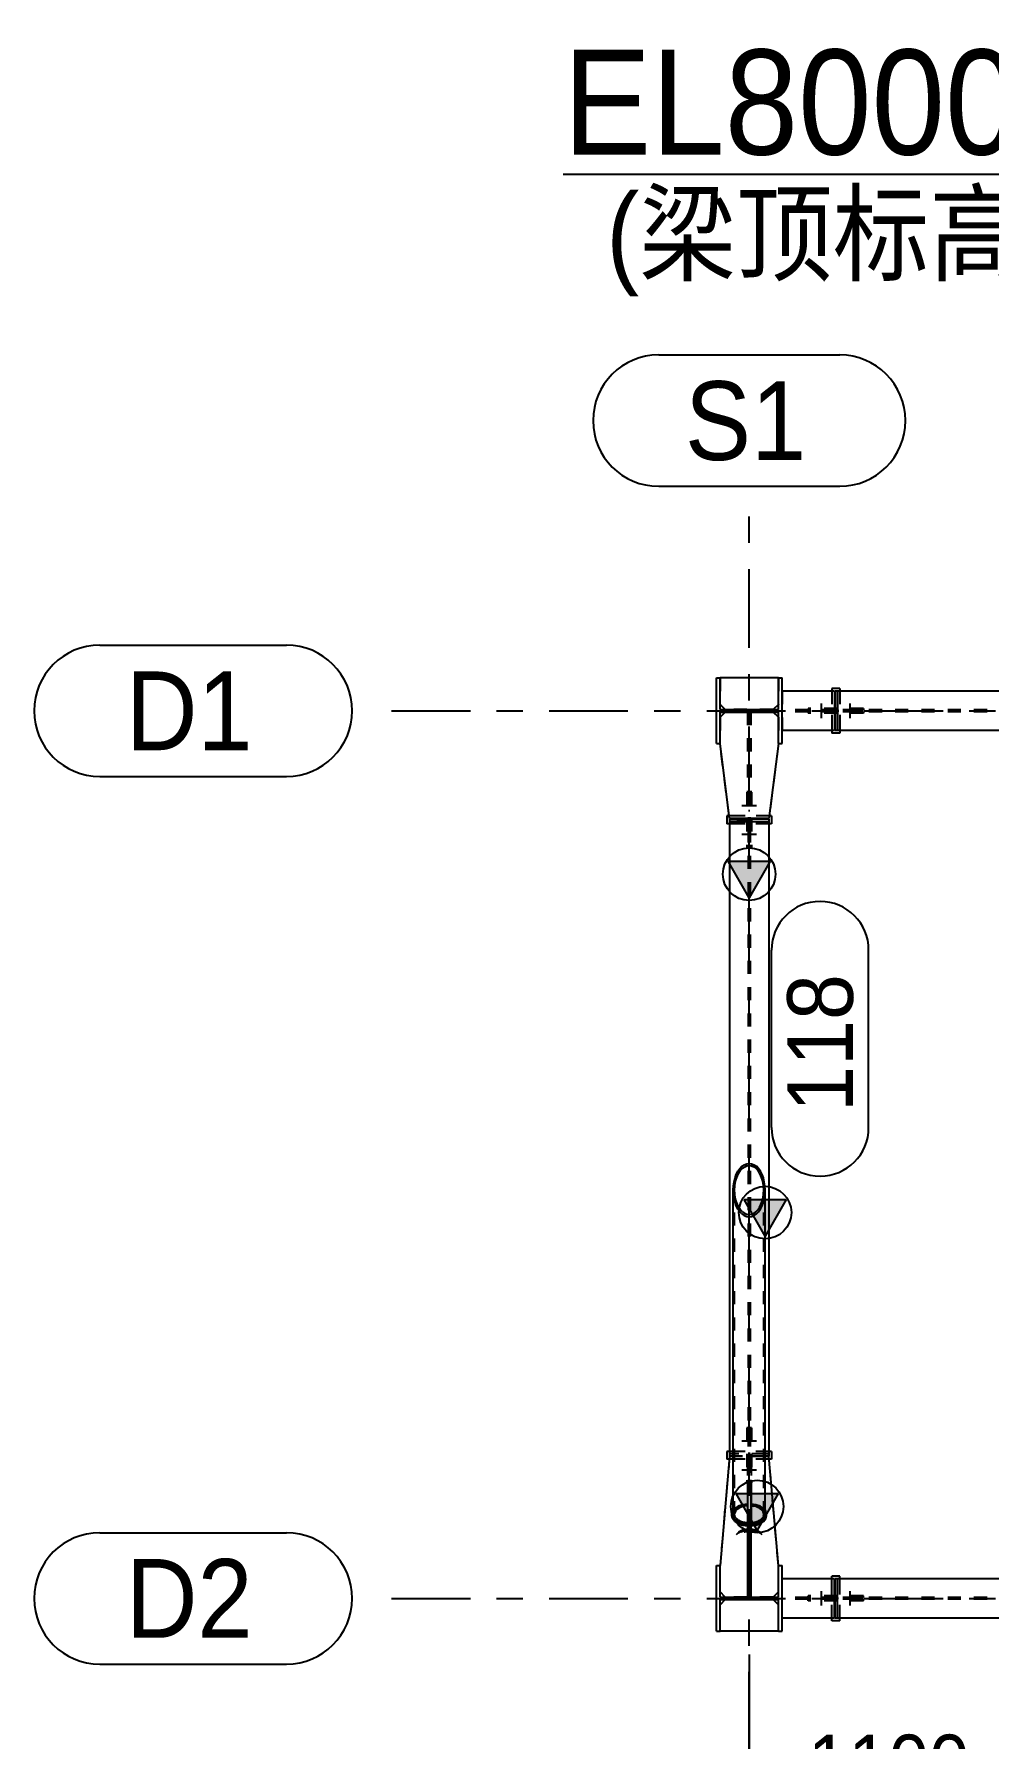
# Model space of a CAD drawing. Header units: millimetres. Extents: x 0 to 594, y 0 to 420.
# Drawn here: x 506.9 to 543.3, y 247.4 to 312.3 of the extents above; entities that cross this region are included whole.
import ezdxf

# ---------------------------------------------------------------- set-up
doc = ezdxf.new("R2010")
doc.units = ezdxf.units.MM
doc.header["$MEASUREMENT"] = 0
for name, pattern in [('XKITLINE00', [0]), ('XKITLINE02', [4, 2, -2]), ('XKITLINE03', [6, 3, -1, 1, -1]), ('XKITLINE04', [3, 0.5, -0.5, 0.5, -0.5, 0.5, -0.5])]:
    doc.linetypes.add(name, pattern=pattern)
for name, color, linetype in [('dimension', 7, 'Continuous'), ('grid', 7, 'Continuous'), ('mark', 7, 'Continuous'), ('part1', 7, 'Continuous'), ('view', 7, 'Continuous')]:
    doc.layers.add(name, color=color, linetype=linetype)
doc.styles.add('STYLE_1', font='arial.ttf', dxfattribs={"height": 0.2})

# ---------------------------------------------------------------- blocks, each defined once
blk = doc.blocks.new('*D3082')
at = {"layer": 'mark', "color": 1, "linetype": 'XKITLINE00'}
for p, q in [((1701.439, 1809.826), (1701.439, 1816.588)), ((1705.139, 1809.826), (1705.139, 1816.588))]:
    blk.add_line(p, q, dxfattribs=at)
for centre, start, end in [((1703.289, 1816.588), 0, 180), ((1703.289, 1809.826), 180, 0)]:
    blk.add_arc(centre, 1.85, start, end, dxfattribs=at)
at = {"layer": 'mark', "color": 1, "style": 'STYLE_1', "width": 0.9}
blk.add_text('118', height=2.5, rotation=90.00021, dxfattribs=at).set_placement((1704.539, 1810.426))
blk = doc.blocks.new('*D3083')
at = {"layer": 'part1', "color": 0, "linetype": 'XKITLINE02'}
blk.add_line((1700.314, 1822.097), (1700.864, 1822.097), dxfattribs=at)
blk.add_line((1700.314, 1822.097), (1700.864, 1822.097), dxfattribs=at)
blk.add_line((1700.314, 1822.097), (1700.864, 1822.097), dxfattribs=at)
blk = doc.blocks.new('*D3088')
at = {"layer": 'dimension', "color": 1, "linetype": 'XKITLINE00'}
for p, q in [((1711.589, 1793.546), (1711.589, 1781.709)), ((1700.589, 1789.763), (1700.589, 1781.709)), ((1701.211, 1784.091), (1699.966, 1782.847)), ((1712.211, 1784.091), (1710.966, 1782.847)), ((1700.589, 1783.469), (1711.589, 1783.469))]:
    blk.add_line(p, q, dxfattribs=at)
at = {"layer": 'dimension', "color": 1, "style": 'STYLE_1', "width": 0.9}
blk.add_text('1100', height=2.2, dxfattribs=at).set_placement((1702.825, 1784.509))
blk = doc.blocks.new('*D3095')
at = {"layer": 'grid', "color": 4, "linetype": 'XKITLINE00'}
for p, q in [((1697.142, 1839.247), (1704.036, 1839.247)), ((1697.142, 1834.247), (1704.036, 1834.247))]:
    blk.add_line(p, q, dxfattribs=at)
at = {"layer": 'grid', "color": 4, "linetype": 'XKITLINE03'}
blk.add_line((1700.589, 1780.095), (1700.589, 1833.247), dxfattribs=at)
at = {"layer": 'grid', "color": 4, "linetype": 'XKITLINE00'}
for centre, start, end in [((1697.142, 1836.747), 90, -90), ((1704.036, 1836.747), -90, 90)]:
    blk.add_arc(centre, 2.5, start, end, dxfattribs=at)
at = {"layer": 'grid', "color": 4, "style": 'STYLE_1', "width": 0.9}
blk.add_text('S1', height=3, dxfattribs=at).set_placement((1698.142, 1835.247))
blk = doc.blocks.new('*D3096')
at = {"layer": 'grid', "color": 4, "linetype": 'XKITLINE00'}
for p, q in [((1675.856, 1794.397), (1682.97, 1794.397)), ((1675.856, 1789.397), (1682.97, 1789.397))]:
    blk.add_line(p, q, dxfattribs=at)
at = {"layer": 'grid', "color": 4, "linetype": 'XKITLINE03'}
blk.add_line((1686.97, 1791.897), (1738.649, 1791.897), dxfattribs=at)
at = {"layer": 'grid', "color": 4, "linetype": 'XKITLINE00'}
for centre, start, end in [((1675.856, 1791.897), 90, -90), ((1682.97, 1791.897), -90, 90)]:
    blk.add_arc(centre, 2.5, start, end, dxfattribs=at)
at = {"layer": 'grid', "color": 4, "style": 'STYLE_1', "width": 0.9}
blk.add_text('D2', height=3, dxfattribs=at).set_placement((1676.856, 1790.397))
blk = doc.blocks.new('*D3097')
at = {"layer": 'grid', "color": 4, "linetype": 'XKITLINE00'}
for p, q in [((1675.856, 1828.197), (1682.97, 1828.197)), ((1675.856, 1823.197), (1682.97, 1823.197))]:
    blk.add_line(p, q, dxfattribs=at)
at = {"layer": 'grid', "color": 4, "linetype": 'XKITLINE03'}
blk.add_line((1686.97, 1825.697), (1738.649, 1825.697), dxfattribs=at)
at = {"layer": 'grid', "color": 4, "linetype": 'XKITLINE00'}
for centre, start, end in [((1675.856, 1825.697), 90, -90), ((1682.97, 1825.697), -90, 90)]:
    blk.add_arc(centre, 2.5, start, end, dxfattribs=at)
at = {"layer": 'grid', "color": 4, "style": 'STYLE_1', "width": 0.9}
blk.add_text('D1', height=3, dxfattribs=at).set_placement((1676.856, 1824.197))
blk = doc.blocks.new('*D3098')
at = {"layer": 'part1', "color": 0, "linetype": 'XKITLINE00'}
for p, q in [((1699.339, 1790.647), (1699.339, 1793.147)), ((1699.339, 1793.147), (1699.479, 1793.147)), ((1699.479, 1791.942), (1699.479, 1793.147)), ((1701.699, 1793.147), (1701.839, 1793.147)), ((1701.699, 1791.942), (1701.699, 1793.147)), ((1701.839, 1790.647), (1701.839, 1793.147)), ((1699.479, 1791.942), (1701.699, 1791.942)), ((1699.479, 1791.852), (1701.699, 1791.852)), ((1699.479, 1790.647), (1699.479, 1791.852)), ((1701.699, 1790.647), (1701.699, 1791.852)), ((1699.339, 1790.647), (1699.479, 1790.647)), ((1701.699, 1790.647), (1701.839, 1790.647))]:
    blk.add_line(p, q, dxfattribs=at)
blk = doc.blocks.new('*D3099')
at = {"layer": 'part1', "color": 0, "linetype": 'XKITLINE00'}
for p, q in [((1699.339, 1824.447), (1699.339, 1826.947)), ((1699.339, 1826.947), (1699.479, 1826.947)), ((1699.479, 1825.742), (1699.479, 1826.947)), ((1701.699, 1826.947), (1701.839, 1826.947)), ((1701.699, 1825.742), (1701.699, 1826.947)), ((1701.839, 1824.447), (1701.839, 1826.947)), ((1699.479, 1825.742), (1701.699, 1825.742)), ((1699.479, 1825.652), (1701.699, 1825.652)), ((1699.479, 1824.447), (1699.479, 1825.652)), ((1701.699, 1824.447), (1701.699, 1825.652)), ((1699.339, 1824.447), (1699.479, 1824.447)), ((1701.699, 1824.447), (1701.839, 1824.447))]:
    blk.add_line(p, q, dxfattribs=at)
blk = doc.blocks.new('*D3104')
at = {"layer": 'part1', "color": 0, "linetype": 'XKITLINE00'}
for p, q in [((1725.649, 1825.697), (1724.849, 1827.097)), ((1724.849, 1827.097), (1726.449, 1827.097)), ((1726.449, 1827.097), (1725.649, 1825.697)), ((1703.859, 1826.447), (1703.859, 1824.947)), ((1728.649, 1826.447), (1703.859, 1826.447)), ((1703.949, 1826.447), (1703.949, 1824.947)), ((1728.649, 1824.947), (1703.859, 1824.947))]:
    blk.add_line(p, q, dxfattribs=at)
at = {"layer": 'part1', "color": 2, "linetype": 'XKITLINE04'}
for p, q in [((1703.939, 1825.729), (1703.939, 1825.664)), ((1728.649, 1825.729), (1703.939, 1825.729)), ((1728.649, 1825.664), (1703.939, 1825.664)), ((1703.959, 1825.729), (1703.959, 1825.664)), ((1704.254, 1825.729), (1704.259, 1825.729)), ((1704.254, 1825.664), (1704.259, 1825.664)), ((1704.259, 1825.729), (1704.259, 1825.664))]:
    blk.add_line(p, q, dxfattribs=at)
at = {"layer": 'part1', "color": 0, "linetype": 'XKITLINE00'}
blk.add_circle((1725.649, 1826.597), 1, dxfattribs=at)
at = {"layer": 'part1', "color": 0}
blk.add_solid([(1724.849, 1827.097), (1726.449, 1827.097), (1724.849, 1827.097), (1725.649, 1825.697)], dxfattribs=at)
blk = doc.blocks.new('*D3105')
at = {"layer": 'part1', "color": 0, "linetype": 'XKITLINE00'}
for p, q in [((1725.649, 1791.897), (1724.849, 1793.297)), ((1724.849, 1793.297), (1726.449, 1793.297)), ((1726.449, 1793.297), (1725.649, 1791.897)), ((1703.859, 1791.147), (1703.859, 1792.647)), ((1728.649, 1792.647), (1703.859, 1792.647)), ((1703.949, 1791.147), (1703.949, 1792.647)), ((1728.649, 1791.147), (1703.859, 1791.147))]:
    blk.add_line(p, q, dxfattribs=at)
at = {"layer": 'part1', "color": 2, "linetype": 'XKITLINE04'}
for p, q in [((1703.939, 1791.864), (1703.939, 1791.929)), ((1728.649, 1791.929), (1703.939, 1791.929)), ((1728.649, 1791.864), (1703.939, 1791.864)), ((1703.959, 1791.864), (1703.959, 1791.929)), ((1704.254, 1791.929), (1704.259, 1791.929)), ((1704.254, 1791.864), (1704.259, 1791.864)), ((1704.259, 1791.864), (1704.259, 1791.929))]:
    blk.add_line(p, q, dxfattribs=at)
at = {"layer": 'part1', "color": 0, "linetype": 'XKITLINE00'}
blk.add_circle((1725.649, 1792.797), 1, dxfattribs=at)
at = {"layer": 'part1', "color": 0}
blk.add_solid([(1724.849, 1793.297), (1726.449, 1793.297), (1724.849, 1793.297), (1725.649, 1791.897)], dxfattribs=at)
blk = doc.blocks.new('*D3106')
at = {"layer": 'part1', "color": 0, "linetype": 'XKITLINE00'}
for p, q in [((1700.05, 1807.907), (1700.099, 1808.043)), ((1700.099, 1808.043), (1700.161, 1808.164)), ((1700.14, 1807.993), (1700.196, 1808.105)), ((1700.161, 1808.164), (1700.233, 1808.268)), ((1700.196, 1808.105), (1700.262, 1808.2)), ((1700.233, 1808.268), (1700.314, 1808.351)), ((1700.262, 1808.2), (1700.337, 1808.276)), ((1700.314, 1808.351), (1700.402, 1808.412)), ((1700.337, 1808.276), (1700.417, 1808.332)), ((1700.402, 1808.412), (1700.494, 1808.45)), ((1700.417, 1808.332), (1700.502, 1808.366)), ((1700.494, 1808.45), (1700.589, 1808.462)), ((1700.502, 1808.366), (1700.589, 1808.378)), ((1700.589, 1808.462), (1700.683, 1808.45)), ((1700.589, 1808.378), (1700.675, 1808.366)), ((1700.675, 1808.366), (1700.76, 1808.332)), ((1700.683, 1808.45), (1700.776, 1808.412)), ((1700.76, 1808.332), (1700.841, 1808.276)), ((1700.776, 1808.412), (1700.863, 1808.351)), ((1700.915, 1808.2), (1700.841, 1808.276)), ((1700.944, 1808.268), (1700.863, 1808.351)), ((1700.981, 1808.105), (1700.915, 1808.2)), ((1701.016, 1808.164), (1700.944, 1808.268)), ((1701.038, 1807.993), (1700.981, 1808.105)), ((1701.078, 1808.043), (1701.016, 1808.164)), ((1701.128, 1807.907), (1701.078, 1808.043)), ((1699.984, 1807.445), (1699.991, 1807.604)), ((1699.984, 1795.098), (1699.984, 1807.445)), ((1699.991, 1807.286), (1699.984, 1807.445)), ((1699.991, 1807.604), (1700.013, 1807.759)), ((1700.013, 1807.759), (1700.05, 1807.907)), ((1700.034, 1807.445), (1700.04, 1807.591)), ((1700.04, 1807.299), (1700.034, 1807.445)), ((1700.04, 1807.591), (1700.061, 1807.733)), ((1700.061, 1807.733), (1700.094, 1807.868)), ((1700.094, 1807.868), (1700.14, 1807.993)), ((1701.083, 1807.868), (1701.038, 1807.993)), ((1701.116, 1807.733), (1701.083, 1807.868)), ((1701.137, 1807.591), (1701.116, 1807.733)), ((1701.164, 1807.759), (1701.128, 1807.907)), ((1701.144, 1807.445), (1701.137, 1807.591)), ((1701.137, 1807.299), (1701.144, 1807.445)), ((1701.186, 1807.604), (1701.164, 1807.759)), ((1701.194, 1807.445), (1701.186, 1807.604)), ((1701.186, 1807.286), (1701.194, 1807.445)), ((1701.194, 1795.098), (1701.194, 1807.445)), ((1700.013, 1807.13), (1699.991, 1807.286)), ((1700.05, 1806.983), (1700.013, 1807.13)), ((1700.061, 1807.156), (1700.04, 1807.299)), ((1700.099, 1806.847), (1700.05, 1806.983)), ((1700.094, 1807.021), (1700.061, 1807.156)), ((1700.14, 1806.896), (1700.094, 1807.021)), ((1700.161, 1806.725), (1700.099, 1806.847)), ((1700.196, 1806.785), (1700.14, 1806.896)), ((1700.233, 1806.622), (1700.161, 1806.725)), ((1700.262, 1806.69), (1700.196, 1806.785)), ((1701.194, 1805.69), (1700.394, 1807.09)), ((1700.394, 1807.09), (1701.994, 1807.09)), ((1700.915, 1806.69), (1700.981, 1806.785)), ((1700.944, 1806.622), (1701.016, 1806.725)), ((1700.981, 1806.785), (1701.038, 1806.896)), ((1701.016, 1806.725), (1701.078, 1806.847)), ((1701.038, 1806.896), (1701.083, 1807.021)), ((1701.078, 1806.847), (1701.128, 1806.983)), ((1701.083, 1807.021), (1701.116, 1807.156)), ((1701.116, 1807.156), (1701.137, 1807.299)), ((1701.128, 1806.983), (1701.164, 1807.13)), ((1701.164, 1807.13), (1701.186, 1807.286)), ((1701.994, 1807.09), (1701.194, 1805.69)), ((1700.314, 1806.538), (1700.233, 1806.622)), ((1700.337, 1806.613), (1700.262, 1806.69)), ((1700.314, 1806.538), (1700.402, 1806.477)), ((1700.337, 1806.613), (1700.417, 1806.557)), ((1700.402, 1806.477), (1700.494, 1806.44)), ((1700.417, 1806.557), (1700.502, 1806.523)), ((1700.494, 1806.44), (1700.589, 1806.427)), ((1700.502, 1806.523), (1700.589, 1806.511)), ((1700.589, 1806.511), (1700.675, 1806.523)), ((1700.589, 1806.427), (1700.683, 1806.44)), ((1700.675, 1806.523), (1700.76, 1806.557)), ((1700.683, 1806.44), (1700.776, 1806.477)), ((1700.76, 1806.557), (1700.841, 1806.613)), ((1700.776, 1806.477), (1700.863, 1806.538)), ((1700.841, 1806.613), (1700.915, 1806.69)), ((1700.863, 1806.538), (1700.944, 1806.622)), ((1700.519, 1796.366), (1700.589, 1796.363)), ((1700.519, 1796.366), (1700.519, 1794.742)), ((1700.589, 1796.363), (1700.659, 1796.366)), ((1700.659, 1796.366), (1700.659, 1794.742)), ((1699.991, 1795.042), (1699.984, 1795.098)), ((1700.013, 1794.987), (1699.991, 1795.042)), ((1701.164, 1794.987), (1701.186, 1795.042)), ((1701.186, 1795.042), (1701.194, 1795.098)), ((1700.05, 1794.935), (1700.013, 1794.987)), ((1700.05, 1794.935), (1700.099, 1794.887)), ((1700.099, 1794.887), (1700.161, 1794.844)), ((1700.161, 1794.844), (1700.233, 1794.807)), ((1700.233, 1794.807), (1700.314, 1794.778)), ((1700.314, 1794.778), (1700.402, 1794.756)), ((1700.402, 1794.756), (1700.494, 1794.743)), ((1700.494, 1794.743), (1700.519, 1794.742)), ((1700.659, 1794.742), (1700.683, 1794.743)), ((1700.683, 1794.743), (1700.776, 1794.756)), ((1700.776, 1794.756), (1700.863, 1794.778)), ((1700.863, 1794.778), (1700.944, 1794.807)), ((1700.944, 1794.807), (1701.016, 1794.844)), ((1701.016, 1794.844), (1701.078, 1794.887)), ((1701.078, 1794.887), (1701.128, 1794.935)), ((1701.128, 1794.935), (1701.164, 1794.987))]:
    blk.add_line(p, q, dxfattribs=at)
at = {"layer": 'part1', "color": 2, "linetype": 'XKITLINE04'}
for p, q in [((1700.034, 1795.098), (1700.034, 1807.445)), ((1701.144, 1795.098), (1701.144, 1807.445)), ((1700.519, 1797.079), (1700.589, 1797.082)), ((1700.519, 1797.079), (1700.519, 1796.366)), ((1700.519, 1797.049), (1700.589, 1797.052)), ((1700.589, 1797.082), (1700.659, 1797.079)), ((1700.589, 1797.052), (1700.659, 1797.049)), ((1700.659, 1797.079), (1700.659, 1796.366)), ((1700.519, 1796.396), (1700.589, 1796.392)), ((1700.589, 1796.392), (1700.659, 1796.396)), ((1699.984, 1795.098), (1699.991, 1795.155)), ((1699.991, 1795.155), (1700.013, 1795.209)), ((1700.05, 1795.262), (1700.013, 1795.209)), ((1700.034, 1795.098), (1700.04, 1795.15)), ((1700.04, 1795.047), (1700.034, 1795.098)), ((1700.061, 1795.2), (1700.04, 1795.15)), ((1700.061, 1794.996), (1700.04, 1795.047)), ((1700.099, 1795.31), (1700.05, 1795.262)), ((1700.061, 1795.2), (1700.094, 1795.248)), ((1700.094, 1795.248), (1700.099, 1795.253)), ((1700.099, 1795.31), (1700.161, 1795.353)), ((1700.099, 1795.253), (1700.14, 1795.292)), ((1700.196, 1795.332), (1700.14, 1795.292)), ((1700.161, 1795.353), (1700.233, 1795.389)), ((1700.262, 1795.365), (1700.196, 1795.332)), ((1700.233, 1795.389), (1700.314, 1795.419)), ((1700.337, 1795.392), (1700.262, 1795.365)), ((1700.314, 1795.419), (1700.402, 1795.44)), ((1700.417, 1795.412), (1700.337, 1795.392)), ((1700.402, 1795.44), (1700.494, 1795.454)), ((1700.502, 1795.424), (1700.417, 1795.412)), ((1700.494, 1795.454), (1700.519, 1795.455)), ((1700.502, 1795.424), (1700.519, 1795.425)), ((1700.659, 1795.455), (1700.683, 1795.454)), ((1700.659, 1795.425), (1700.675, 1795.424)), ((1700.675, 1795.424), (1700.683, 1795.423)), ((1700.683, 1795.454), (1700.776, 1795.44)), ((1700.683, 1795.423), (1700.76, 1795.412)), ((1700.841, 1795.392), (1700.76, 1795.412)), ((1700.776, 1795.44), (1700.863, 1795.419)), ((1700.915, 1795.365), (1700.841, 1795.392)), ((1700.863, 1795.419), (1700.944, 1795.389)), ((1700.981, 1795.332), (1700.915, 1795.365)), ((1700.944, 1795.389), (1701.016, 1795.353)), ((1701.038, 1795.292), (1700.981, 1795.332)), ((1701.016, 1795.353), (1701.078, 1795.31)), ((1701.083, 1795.248), (1701.038, 1795.292)), ((1701.078, 1795.31), (1701.128, 1795.262)), ((1701.116, 1795.2), (1701.083, 1795.248)), ((1701.137, 1795.15), (1701.116, 1795.2)), ((1701.137, 1795.047), (1701.116, 1794.996)), ((1701.164, 1795.209), (1701.128, 1795.262)), ((1701.144, 1795.098), (1701.137, 1795.15)), ((1701.137, 1795.047), (1701.144, 1795.098)), ((1701.186, 1795.155), (1701.164, 1795.209)), ((1701.194, 1795.098), (1701.186, 1795.155)), ((1700.094, 1794.948), (1700.061, 1794.996)), ((1700.094, 1794.948), (1700.099, 1794.944)), ((1700.099, 1794.944), (1700.14, 1794.904)), ((1700.196, 1794.865), (1700.14, 1794.904)), ((1700.262, 1794.831), (1700.196, 1794.865)), ((1700.337, 1794.804), (1700.262, 1794.831)), ((1700.417, 1794.784), (1700.337, 1794.804)), ((1700.502, 1794.772), (1700.417, 1794.784)), ((1700.502, 1794.772), (1700.519, 1794.772)), ((1700.659, 1794.772), (1700.675, 1794.772)), ((1700.675, 1794.772), (1700.683, 1794.773)), ((1700.683, 1794.773), (1700.76, 1794.784)), ((1700.841, 1794.804), (1700.76, 1794.784)), ((1700.915, 1794.831), (1700.841, 1794.804)), ((1700.981, 1794.865), (1700.915, 1794.831)), ((1701.038, 1794.904), (1700.981, 1794.865)), ((1701.083, 1794.948), (1701.038, 1794.904)), ((1701.083, 1794.948), (1701.116, 1794.996))]:
    blk.add_line(p, q, dxfattribs=at)
at = {"layer": 'part1', "color": 0, "linetype": 'XKITLINE00'}
blk.add_circle((1701.194, 1806.59), 1, dxfattribs=at)
at = {"layer": 'part1', "color": 0}
blk.add_solid([(1700.394, 1807.09), (1701.994, 1807.09), (1700.394, 1807.09), (1701.194, 1805.69)], dxfattribs=at)
blk = doc.blocks.new('*D3108')
at = {"layer": 'part1', "color": 2, "linetype": 'XKITLINE04'}
for p, q in [((1699.839, 1821.577), (1699.839, 1797.317)), ((1701.339, 1821.577), (1699.839, 1821.577)), ((1699.839, 1821.497), (1699.839, 1821.487)), ((1700.621, 1821.487), (1699.839, 1821.487)), ((1700.556, 1821.497), (1700.556, 1821.177)), ((1700.556, 1821.497), (1700.621, 1821.497)), ((1700.556, 1821.497), (1700.621, 1821.497)), ((1700.556, 1821.477), (1700.621, 1821.477)), ((1700.556, 1821.477), (1700.621, 1821.477)), ((1700.556, 1821.177), (1700.556, 1821.181)), ((1700.556, 1821.177), (1700.556, 1797.397)), ((1700.556, 1821.177), (1700.621, 1821.177)), ((1700.556, 1821.177), (1700.621, 1821.177)), ((1700.621, 1821.497), (1700.621, 1821.177)), ((1700.621, 1821.487), (1701.339, 1821.487)), ((1700.621, 1821.177), (1700.621, 1821.181)), ((1700.621, 1821.177), (1700.621, 1797.397)), ((1701.339, 1821.487), (1701.339, 1797.407)), ((1700.621, 1797.717), (1700.556, 1797.717)), ((1701.339, 1797.317), (1699.839, 1797.317)), ((1701.194, 1797.407), (1699.984, 1797.407)), ((1700.621, 1797.417), (1700.556, 1797.417)), ((1700.621, 1797.397), (1700.556, 1797.397)), ((1701.194, 1797.317), (1700.621, 1797.317)), ((1701.339, 1797.397), (1701.339, 1797.407)), ((1701.339, 1797.317), (1701.339, 1797.397))]:
    blk.add_line(p, q, dxfattribs=at)
at = {"layer": 'part1', "color": 0, "linetype": 'XKITLINE00'}
for p, q in [((1699.839, 1821.577), (1700.556, 1821.577)), ((1699.839, 1821.577), (1699.839, 1797.317)), ((1699.839, 1821.487), (1701.339, 1821.487)), ((1701.339, 1821.577), (1700.556, 1821.577)), ((1701.339, 1821.577), (1701.339, 1797.317)), ((1700.589, 1818.577), (1699.789, 1819.977)), ((1699.789, 1819.977), (1701.389, 1819.977)), ((1701.389, 1819.977), (1700.589, 1818.577)), ((1699.984, 1797.407), (1699.839, 1797.407)), ((1699.984, 1797.317), (1699.839, 1797.317)), ((1701.339, 1797.407), (1701.194, 1797.407)), ((1701.339, 1797.317), (1701.194, 1797.317))]:
    blk.add_line(p, q, dxfattribs=at)
blk.add_circle((1700.589, 1819.477), 1, dxfattribs=at)
at = {"layer": 'part1', "color": 0}
blk.add_solid([(1699.789, 1819.977), (1701.389, 1819.977), (1699.789, 1819.977), (1700.589, 1818.577)], dxfattribs=at)
blk = doc.blocks.new('*D3131')
at = {"layer": 'view', "color": 1, "linetype": 'XKITLINE00'}
blk.add_line((1693.506, 1846.128), (1727.894, 1846.128), dxfattribs=at)
at = {"layer": 'view', "color": 1, "style": 'STYLE_1', "width": 0.9}
for s, height, p in [('EL8000布置图', 4, (1693.506, 1846.878)), ('(梁顶标高-30mm)', 3, (1695.147, 1842.378))]:
    blk.add_text(s, height=height, dxfattribs=at).set_placement(p)
blk = doc.blocks.new('*D3132')
at = {"layer": 'part1', "color": 0, "linetype": 'XKITLINE00'}
for p, q in [((1699.679, 1791.852), (1699.479, 1791.652)), ((1701.699, 1791.652), (1701.499, 1791.852)), ((1701.699, 1790.647), (1699.479, 1790.647))]:
    blk.add_line(p, q, dxfattribs=at)
at = {"layer": 'part1', "color": 2, "linetype": 'XKITLINE04'}
for p, q in [((1701.499, 1791.852), (1699.679, 1791.852)), ((1699.479, 1790.647), (1699.479, 1791.652)), ((1701.699, 1790.647), (1701.699, 1791.652))]:
    blk.add_line(p, q, dxfattribs=at)
blk = doc.blocks.new('*D3133')
at = {"layer": 'part1', "color": 0, "linetype": 'XKITLINE00'}
for p, q in [((1700.891, 1794.496), (1700.091, 1795.896)), ((1700.091, 1795.896), (1701.691, 1795.896)), ((1701.691, 1795.896), (1700.891, 1794.496))]:
    blk.add_line(p, q, dxfattribs=at)
at = {"layer": 'part1', "color": 2, "linetype": 'XKITLINE04'}
for p, q in [((1700.286, 1794.43), (1700.314, 1794.443)), ((1700.314, 1794.443), (1700.402, 1794.472)), ((1700.402, 1794.472), (1700.494, 1794.49)), ((1700.403, 1794.43), (1700.417, 1794.434)), ((1700.417, 1794.434), (1700.502, 1794.451)), ((1700.494, 1794.49), (1700.519, 1794.492)), ((1700.502, 1794.451), (1700.519, 1794.452)), ((1700.519, 1794.527), (1700.519, 1794.452)), ((1700.659, 1794.527), (1700.659, 1794.452)), ((1700.659, 1794.492), (1700.683, 1794.49)), ((1700.659, 1794.452), (1700.675, 1794.451)), ((1700.675, 1794.451), (1700.76, 1794.434)), ((1700.683, 1794.49), (1700.776, 1794.472)), ((1700.76, 1794.434), (1700.774, 1794.43)), ((1700.776, 1794.472), (1700.863, 1794.443)), ((1700.863, 1794.443), (1700.891, 1794.43))]:
    blk.add_line(p, q, dxfattribs=at)
at = {"layer": 'part1', "color": 0, "linetype": 'XKITLINE00'}
blk.add_circle((1700.891, 1795.396), 1, dxfattribs=at)
at = {"layer": 'part1', "color": 0}
blk.add_solid([(1700.091, 1795.896), (1701.691, 1795.896), (1700.091, 1795.896), (1700.891, 1794.496)], dxfattribs=at)
blk = doc.blocks.new('*D3134')
at = {"layer": 'part1', "color": 2, "linetype": 'XKITLINE04'}
for p, q in [((1700.529, 1795.858), (1700.529, 1791.942)), ((1700.529, 1795.858), (1700.649, 1795.858)), ((1700.649, 1795.858), (1700.649, 1791.942)), ((1700.529, 1792.142), (1700.649, 1792.142)), ((1700.529, 1791.942), (1700.649, 1791.942))]:
    blk.add_line(p, q, dxfattribs=at)
blk = doc.blocks.new('*D3135')
at = {"layer": 'part1', "color": 2, "linetype": 'XKITLINE04'}
for p, q in [((1700.102, 1794.33), (1700.169, 1794.389)), ((1700.169, 1794.389), (1700.338, 1794.469)), ((1700.179, 1794.43), (1700.338, 1794.505)), ((1700.338, 1794.505), (1700.529, 1794.542)), ((1700.338, 1794.469), (1700.529, 1794.506)), ((1700.338, 1794.469), (1700.338, 1794.505)), ((1700.529, 1794.542), (1700.529, 1794.33))]:
    blk.add_line(p, q, dxfattribs=at)
blk = doc.blocks.new('*D3136')
at = {"layer": 'part1', "color": 2, "linetype": 'XKITLINE04'}
for p, q in [((1700.649, 1794.542), (1700.649, 1794.33)), ((1700.649, 1794.542), (1700.839, 1794.505)), ((1700.649, 1794.506), (1700.839, 1794.469)), ((1700.839, 1794.469), (1700.839, 1794.505)), ((1700.839, 1794.505), (1700.998, 1794.43)), ((1700.839, 1794.469), (1701.008, 1794.389)), ((1701.008, 1794.389), (1701.075, 1794.33))]:
    blk.add_line(p, q, dxfattribs=at)
blk = doc.blocks.new('*D3137')
at = {"layer": 'part1', "color": 2, "linetype": 'XKITLINE04'}
for p, q in [((1700.529, 1797.185), (1700.529, 1796.365)), ((1700.529, 1797.185), (1700.649, 1797.185)), ((1700.649, 1797.185), (1700.649, 1796.365)), ((1700.529, 1796.933), (1700.649, 1796.933)), ((1700.529, 1792.142), (1700.649, 1792.142)), ((1700.529, 1791.942), (1700.649, 1791.942)), ((1700.529, 1791.942), (1700.649, 1791.942))]:
    blk.add_line(p, q, dxfattribs=at)
at = {"layer": 'part1', "color": 0, "linetype": 'XKITLINE00'}
for p, q in [((1700.529, 1796.365), (1700.529, 1791.942)), ((1700.649, 1796.365), (1700.649, 1791.942)), ((1700.529, 1796.228), (1700.649, 1796.228))]:
    blk.add_line(p, q, dxfattribs=at)
blk = doc.blocks.new('*D3138')
at = {"layer": 'part1', "color": 0, "linetype": 'XKITLINE00'}
for p, q in [((1699.924, 1795.098), (1699.953, 1795.214)), ((1699.924, 1795.05), (1699.924, 1795.098)), ((1699.953, 1794.983), (1699.924, 1795.098)), ((1699.953, 1794.935), (1699.924, 1795.05)), ((1699.984, 1795.252), (1699.953, 1795.214)), ((1700.529, 1795.492), (1700.519, 1795.491)), ((1700.037, 1794.878), (1699.953, 1794.983)), ((1700.037, 1794.829), (1699.953, 1794.935)), ((1700.037, 1794.878), (1700.169, 1794.791)), ((1700.037, 1794.829), (1700.169, 1794.743)), ((1700.169, 1794.791), (1700.338, 1794.732)), ((1700.169, 1794.743), (1700.338, 1794.684)), ((1700.338, 1794.684), (1700.338, 1794.732)), ((1700.338, 1794.732), (1700.529, 1794.705)), ((1700.338, 1794.684), (1700.529, 1794.656))]:
    blk.add_line(p, q, dxfattribs=at)
at = {"layer": 'part1', "color": 2, "linetype": 'XKITLINE04'}
for p, q in [((1699.924, 1795.05), (1699.953, 1795.165)), ((1700.037, 1795.271), (1699.953, 1795.165)), ((1700.037, 1795.319), (1699.984, 1795.252)), ((1700.169, 1795.405), (1700.037, 1795.319)), ((1700.169, 1795.357), (1700.037, 1795.271)), ((1700.338, 1795.465), (1700.169, 1795.405)), ((1700.338, 1795.416), (1700.169, 1795.357)), ((1700.519, 1795.491), (1700.338, 1795.465)), ((1700.338, 1795.416), (1700.338, 1795.465)), ((1700.529, 1795.444), (1700.338, 1795.416)), ((1700.529, 1795.492), (1700.529, 1794.656))]:
    blk.add_line(p, q, dxfattribs=at)
blk = doc.blocks.new('*D3139')
at = {"layer": 'part1', "color": 0, "linetype": 'XKITLINE00'}
for p, q in [((1700.659, 1795.491), (1700.649, 1795.492)), ((1701.225, 1795.214), (1701.194, 1795.252)), ((1701.254, 1795.098), (1701.225, 1795.214)), ((1701.225, 1794.983), (1701.254, 1795.098)), ((1701.225, 1794.935), (1701.254, 1795.05)), ((1701.254, 1795.05), (1701.254, 1795.098)), ((1700.649, 1794.705), (1700.839, 1794.732)), ((1700.649, 1794.656), (1700.839, 1794.684)), ((1700.839, 1794.732), (1701.008, 1794.791)), ((1700.839, 1794.684), (1701.008, 1794.743)), ((1700.839, 1794.684), (1700.839, 1794.732)), ((1701.008, 1794.791), (1701.14, 1794.878)), ((1701.008, 1794.743), (1701.14, 1794.829)), ((1701.14, 1794.878), (1701.225, 1794.983)), ((1701.14, 1794.829), (1701.225, 1794.935))]:
    blk.add_line(p, q, dxfattribs=at)
at = {"layer": 'part1', "color": 2, "linetype": 'XKITLINE04'}
for p, q in [((1700.649, 1795.492), (1700.649, 1794.656)), ((1700.839, 1795.416), (1700.649, 1795.444)), ((1700.839, 1795.465), (1700.659, 1795.491)), ((1701.008, 1795.405), (1700.839, 1795.465)), ((1700.839, 1795.416), (1700.839, 1795.465)), ((1701.008, 1795.357), (1700.839, 1795.416)), ((1701.14, 1795.319), (1701.008, 1795.405)), ((1701.14, 1795.271), (1701.008, 1795.357)), ((1701.194, 1795.252), (1701.14, 1795.319)), ((1701.225, 1795.165), (1701.14, 1795.271)), ((1701.254, 1795.05), (1701.225, 1795.165))]:
    blk.add_line(p, q, dxfattribs=at)
blk = doc.blocks.new('*D3140')
at = {"layer": 'part1', "color": 2, "linetype": 'XKITLINE04'}
for p, q in [((1702.839, 1791.804), (1702.839, 1791.864)), ((1704.939, 1791.864), (1702.839, 1791.864)), ((1704.939, 1791.804), (1702.839, 1791.804)), ((1704.939, 1791.804), (1704.939, 1791.864))]:
    blk.add_line(p, q, dxfattribs=at)
blk = doc.blocks.new('*D3141')
at = {"layer": 'part1', "color": 2, "linetype": 'XKITLINE04'}
for p, q in [((1703.739, 1791.047), (1703.739, 1792.747)), ((1704.039, 1792.747), (1703.739, 1792.747)), ((1704.039, 1791.047), (1704.039, 1792.747)), ((1704.039, 1791.047), (1703.739, 1791.047))]:
    blk.add_line(p, q, dxfattribs=at)
blk = doc.blocks.new('*D3142')
at = {"layer": 'part1', "color": 0, "linetype": 'XKITLINE00'}
for p, q in [((1703.839, 1792.647), (1701.839, 1792.647)), ((1703.839, 1791.147), (1703.839, 1792.647)), ((1703.839, 1791.147), (1701.839, 1791.147))]:
    blk.add_line(p, q, dxfattribs=at)
at = {"layer": 'part1', "color": 2, "linetype": 'XKITLINE04'}
for p, q in [((1701.839, 1791.147), (1701.839, 1792.647)), ((1703.839, 1791.929), (1701.839, 1791.929)), ((1703.839, 1791.864), (1701.839, 1791.864)), ((1703.519, 1791.864), (1703.519, 1791.929)), ((1703.819, 1791.929), (1703.523, 1791.929)), ((1703.819, 1791.864), (1703.819, 1791.929)), ((1703.839, 1791.864), (1703.839, 1791.929))]:
    blk.add_line(p, q, dxfattribs=at)
blk = doc.blocks.new('*D3143')
at = {"layer": 'part1', "color": 2, "linetype": 'XKITLINE04'}
for p, q in [((1702.839, 1791.929), (1702.839, 1791.989)), ((1704.939, 1791.989), (1702.839, 1791.989)), ((1704.939, 1791.929), (1702.839, 1791.929)), ((1704.939, 1791.929), (1704.939, 1791.989))]:
    blk.add_line(p, q, dxfattribs=at)
blk = doc.blocks.new('*D3144')
at = {"layer": 'part1', "color": 0, "linetype": 'XKITLINE00'}
for p, q in [((1703.739, 1792.647), (1703.739, 1792.747)), ((1704.039, 1792.747), (1703.739, 1792.747)), ((1704.039, 1792.647), (1704.039, 1792.747)), ((1703.739, 1791.047), (1703.739, 1791.147)), ((1704.039, 1791.047), (1704.039, 1791.147)), ((1704.039, 1791.047), (1703.739, 1791.047))]:
    blk.add_line(p, q, dxfattribs=at)
at = {"layer": 'part1', "color": 2, "linetype": 'XKITLINE04'}
for p, q in [((1703.739, 1791.147), (1703.739, 1792.647)), ((1704.039, 1791.147), (1704.039, 1792.647))]:
    blk.add_line(p, q, dxfattribs=at)
blk = doc.blocks.new('*D3145')
at = {"layer": 'part1', "color": 0, "linetype": 'XKITLINE02'}
blk.add_line((1703.339, 1791.622), (1703.339, 1792.172), dxfattribs=at)
blk.add_line((1703.339, 1791.622), (1703.339, 1792.172), dxfattribs=at)
blk.add_line((1703.339, 1791.622), (1703.339, 1792.172), dxfattribs=at)
blk = doc.blocks.new('*D3146')
at = {"layer": 'part1', "color": 0, "linetype": 'XKITLINE02'}
blk.add_line((1704.439, 1791.622), (1704.439, 1792.172), dxfattribs=at)
blk.add_line((1704.439, 1791.622), (1704.439, 1792.172), dxfattribs=at)
blk.add_line((1704.439, 1791.622), (1704.439, 1792.172), dxfattribs=at)
blk = doc.blocks.new('*D3147')
at = {"layer": 'part1', "color": 2, "linetype": 'XKITLINE04'}
for p, q in [((1699.679, 1791.852), (1699.479, 1791.652)), ((1701.499, 1791.852), (1699.679, 1791.852)), ((1701.699, 1791.652), (1701.499, 1791.852)), ((1699.479, 1790.647), (1699.479, 1791.652)), ((1701.699, 1790.647), (1701.699, 1791.652)), ((1701.699, 1790.647), (1699.479, 1790.647))]:
    blk.add_line(p, q, dxfattribs=at)
blk = doc.blocks.new('*D3148')
at = {"layer": 'part1', "color": 2, "linetype": 'XKITLINE04'}
for p, q in [((1699.679, 1791.852), (1699.479, 1791.652)), ((1701.499, 1791.852), (1699.679, 1791.852)), ((1701.699, 1791.652), (1701.499, 1791.852)), ((1699.479, 1790.647), (1699.479, 1791.652)), ((1701.699, 1790.647), (1701.699, 1791.652)), ((1701.699, 1790.647), (1699.479, 1790.647))]:
    blk.add_line(p, q, dxfattribs=at)
blk = doc.blocks.new('*D3149')
at = {"layer": 'part1', "color": 2, "linetype": 'XKITLINE04'}
for p, q in [((1699.739, 1797.497), (1699.739, 1797.197)), ((1701.439, 1797.497), (1699.739, 1797.497)), ((1701.439, 1797.197), (1699.739, 1797.197)), ((1701.439, 1797.497), (1701.439, 1797.197))]:
    blk.add_line(p, q, dxfattribs=at)
blk = doc.blocks.new('*D3150')
at = {"layer": 'part1', "color": 2, "linetype": 'XKITLINE04'}
for p, q in [((1699.839, 1797.297), (1699.479, 1793.147)), ((1701.339, 1797.297), (1699.839, 1797.297)), ((1701.699, 1793.147), (1701.339, 1797.297)), ((1699.479, 1792.142), (1699.479, 1793.147)), ((1699.479, 1792.142), (1699.479, 1793.147)), ((1701.699, 1792.142), (1701.699, 1793.147)), ((1701.699, 1792.142), (1701.699, 1793.147)), ((1699.679, 1791.942), (1699.479, 1792.142)), ((1701.499, 1791.942), (1699.679, 1791.942)), ((1701.699, 1792.142), (1701.499, 1791.942))]:
    blk.add_line(p, q, dxfattribs=at)
blk = doc.blocks.new('*D3151')
at = {"layer": 'part1', "color": 2, "linetype": 'XKITLINE04'}
for p, q in [((1700.496, 1798.397), (1700.496, 1796.297)), ((1700.556, 1798.397), (1700.496, 1798.397)), ((1700.556, 1798.397), (1700.556, 1796.297)), ((1700.556, 1796.297), (1700.496, 1796.297))]:
    blk.add_line(p, q, dxfattribs=at)
blk = doc.blocks.new('*D3152')
at = {"layer": 'part1', "color": 2, "linetype": 'XKITLINE04'}
for p, q in [((1700.621, 1798.397), (1700.621, 1796.297)), ((1700.681, 1798.397), (1700.621, 1798.397)), ((1700.681, 1798.397), (1700.681, 1796.297)), ((1700.681, 1796.297), (1700.621, 1796.297))]:
    blk.add_line(p, q, dxfattribs=at)
blk = doc.blocks.new('*D3153')
at = {"layer": 'part1', "color": 0, "linetype": 'XKITLINE00'}
for p, q in [((1699.739, 1797.497), (1699.739, 1797.197)), ((1699.839, 1797.497), (1699.739, 1797.497)), ((1699.83, 1797.197), (1699.739, 1797.197)), ((1701.439, 1797.497), (1701.339, 1797.497)), ((1701.439, 1797.197), (1701.347, 1797.197)), ((1701.439, 1797.497), (1701.439, 1797.197))]:
    blk.add_line(p, q, dxfattribs=at)
at = {"layer": 'part1', "color": 2, "linetype": 'XKITLINE04'}
for p, q in [((1701.347, 1797.197), (1699.83, 1797.197)), ((1701.339, 1797.497), (1699.839, 1797.497))]:
    blk.add_line(p, q, dxfattribs=at)
blk = doc.blocks.new('*D3154')
at = {"layer": 'part1', "color": 0, "linetype": 'XKITLINE00'}
for p, q in [((1699.839, 1797.297), (1699.479, 1793.147)), ((1699.984, 1797.297), (1699.839, 1797.297)), ((1701.339, 1797.297), (1701.194, 1797.297)), ((1701.699, 1793.147), (1701.339, 1797.297)), ((1699.679, 1791.942), (1699.479, 1792.142)), ((1701.699, 1792.142), (1701.499, 1791.942))]:
    blk.add_line(p, q, dxfattribs=at)
at = {"layer": 'part1', "color": 2, "linetype": 'XKITLINE04'}
for p, q in [((1701.194, 1797.297), (1699.984, 1797.297)), ((1699.479, 1792.142), (1699.479, 1793.147)), ((1699.479, 1792.142), (1699.479, 1793.147)), ((1701.699, 1792.142), (1701.699, 1793.147)), ((1701.699, 1792.142), (1701.699, 1793.147)), ((1701.499, 1791.942), (1699.679, 1791.942))]:
    blk.add_line(p, q, dxfattribs=at)
blk = doc.blocks.new('*D3155')
at = {"layer": 'part1', "color": 2, "linetype": 'XKITLINE04'}
for p, q in [((1700.559, 1797.297), (1700.559, 1791.942)), ((1700.559, 1797.297), (1700.619, 1797.297)), ((1700.559, 1797.297), (1700.619, 1797.297)), ((1700.559, 1796.997), (1700.619, 1796.997)), ((1700.559, 1796.997), (1700.619, 1796.997)), ((1700.619, 1797.297), (1700.619, 1791.942)), ((1700.559, 1792.142), (1700.619, 1792.142)), ((1700.559, 1792.142), (1700.619, 1792.142)), ((1700.559, 1791.942), (1700.619, 1791.942)), ((1700.559, 1791.942), (1700.619, 1791.942))]:
    blk.add_line(p, q, dxfattribs=at)
blk = doc.blocks.new('*D3156')
at = {"layer": 'part1', "color": 0, "linetype": 'XKITLINE02'}
blk.add_line((1700.314, 1796.797), (1700.864, 1796.797), dxfattribs=at)
blk.add_line((1700.314, 1796.797), (1700.864, 1796.797), dxfattribs=at)
blk.add_line((1700.314, 1796.797), (1700.864, 1796.797), dxfattribs=at)
blk = doc.blocks.new('*D3157')
at = {"layer": 'part1', "color": 0, "linetype": 'XKITLINE02'}
blk.add_line((1700.314, 1797.897), (1700.864, 1797.897), dxfattribs=at)
blk.add_line((1700.314, 1797.897), (1700.864, 1797.897), dxfattribs=at)
blk.add_line((1700.314, 1797.897), (1700.864, 1797.897), dxfattribs=at)
blk = doc.blocks.new('*D3158')
at = {"layer": 'part1', "color": 2, "linetype": 'XKITLINE04'}
for p, q in [((1700.529, 1825.652), (1700.529, 1822.089)), ((1700.529, 1825.652), (1700.649, 1825.652)), ((1700.649, 1825.652), (1700.649, 1822.089)), ((1700.529, 1825.452), (1700.649, 1825.452)), ((1700.529, 1822.198), (1700.649, 1822.198))]:
    blk.add_line(p, q, dxfattribs=at)
blk = doc.blocks.new('*D3159')
at = {"layer": 'part1', "color": 2, "linetype": 'XKITLINE04'}
for p, q in [((1703.739, 1826.547), (1703.739, 1824.847)), ((1704.039, 1826.547), (1703.739, 1826.547)), ((1704.039, 1826.547), (1704.039, 1824.847)), ((1704.039, 1824.847), (1703.739, 1824.847))]:
    blk.add_line(p, q, dxfattribs=at)
blk = doc.blocks.new('*D3160')
at = {"layer": 'part1', "color": 0, "linetype": 'XKITLINE02'}
blk.add_line((1704.439, 1825.422), (1704.439, 1825.972), dxfattribs=at)
blk.add_line((1704.439, 1825.422), (1704.439, 1825.972), dxfattribs=at)
blk.add_line((1704.439, 1825.422), (1704.439, 1825.972), dxfattribs=at)
blk = doc.blocks.new('*D3161')
at = {"layer": 'part1', "color": 0, "linetype": 'XKITLINE02'}
blk.add_line((1703.339, 1825.422), (1703.339, 1825.972), dxfattribs=at)
blk.add_line((1703.339, 1825.422), (1703.339, 1825.972), dxfattribs=at)
blk.add_line((1703.339, 1825.422), (1703.339, 1825.972), dxfattribs=at)
blk = doc.blocks.new('*D3162')
at = {"layer": 'part1', "color": 0, "linetype": 'XKITLINE00'}
for p, q in [((1703.739, 1826.547), (1703.739, 1826.447)), ((1704.039, 1826.547), (1703.739, 1826.547)), ((1704.039, 1826.547), (1704.039, 1826.447)), ((1703.739, 1824.947), (1703.739, 1824.847)), ((1704.039, 1824.947), (1704.039, 1824.847)), ((1704.039, 1824.847), (1703.739, 1824.847))]:
    blk.add_line(p, q, dxfattribs=at)
at = {"layer": 'part1', "color": 2, "linetype": 'XKITLINE04'}
for p, q in [((1703.739, 1826.447), (1703.739, 1824.947)), ((1704.039, 1826.447), (1704.039, 1824.947))]:
    blk.add_line(p, q, dxfattribs=at)
blk = doc.blocks.new('*D3163')
at = {"layer": 'part1', "color": 2, "linetype": 'XKITLINE04'}
for p, q in [((1702.839, 1825.789), (1702.839, 1825.729)), ((1704.939, 1825.789), (1702.839, 1825.789)), ((1704.939, 1825.729), (1702.839, 1825.729)), ((1704.939, 1825.789), (1704.939, 1825.729))]:
    blk.add_line(p, q, dxfattribs=at)
blk = doc.blocks.new('*D3164')
at = {"layer": 'part1', "color": 2, "linetype": 'XKITLINE04'}
for p, q in [((1702.839, 1825.664), (1702.839, 1825.604)), ((1704.939, 1825.664), (1702.839, 1825.664)), ((1704.939, 1825.604), (1702.839, 1825.604)), ((1704.939, 1825.664), (1704.939, 1825.604))]:
    blk.add_line(p, q, dxfattribs=at)
blk = doc.blocks.new('*D3165')
at = {"layer": 'part1', "color": 0, "linetype": 'XKITLINE00'}
for p, q in [((1703.839, 1826.447), (1701.839, 1826.447)), ((1703.839, 1826.447), (1703.839, 1824.947)), ((1703.839, 1824.947), (1701.839, 1824.947))]:
    blk.add_line(p, q, dxfattribs=at)
at = {"layer": 'part1', "color": 2, "linetype": 'XKITLINE04'}
for p, q in [((1701.839, 1826.447), (1701.839, 1824.947)), ((1703.839, 1825.729), (1701.839, 1825.729)), ((1703.839, 1825.664), (1701.839, 1825.664)), ((1703.519, 1825.729), (1703.519, 1825.664)), ((1703.819, 1825.729), (1703.523, 1825.729)), ((1703.819, 1825.729), (1703.819, 1825.664))]:
    blk.add_line(p, q, dxfattribs=at)
blk = doc.blocks.new('*D3166')
at = {"layer": 'part1', "color": 2, "linetype": 'XKITLINE04'}
for p, q in [((1699.479, 1826.947), (1699.479, 1825.942)), ((1701.699, 1826.947), (1699.479, 1826.947)), ((1701.699, 1826.947), (1701.699, 1825.942)), ((1699.679, 1825.742), (1699.479, 1825.942)), ((1701.499, 1825.742), (1699.679, 1825.742)), ((1701.699, 1825.942), (1701.499, 1825.742))]:
    blk.add_line(p, q, dxfattribs=at)
blk = doc.blocks.new('*D3167')
at = {"layer": 'part1', "color": 2, "linetype": 'XKITLINE04'}
for p, q in [((1699.739, 1821.697), (1699.739, 1821.397)), ((1701.439, 1821.697), (1699.739, 1821.697)), ((1701.439, 1821.697), (1701.439, 1821.397)), ((1701.439, 1821.397), (1699.739, 1821.397))]:
    blk.add_line(p, q, dxfattribs=at)
blk = doc.blocks.new('*D3168')
at = {"layer": 'part1', "color": 2, "linetype": 'XKITLINE04'}
for p, q in [((1699.679, 1825.652), (1699.479, 1825.452)), ((1701.499, 1825.652), (1699.679, 1825.652)), ((1701.699, 1825.452), (1701.499, 1825.652)), ((1699.479, 1825.452), (1699.479, 1824.447)), ((1701.699, 1825.452), (1701.699, 1824.447)), ((1699.839, 1821.597), (1699.479, 1824.447)), ((1701.699, 1824.447), (1701.339, 1821.597)), ((1701.339, 1821.597), (1699.839, 1821.597))]:
    blk.add_line(p, q, dxfattribs=at)
blk = doc.blocks.new('*D3169')
at = {"layer": 'part1', "color": 2, "linetype": 'XKITLINE04'}
for p, q in [((1699.479, 1826.947), (1699.479, 1825.942)), ((1701.699, 1826.947), (1701.699, 1825.942)), ((1701.499, 1825.742), (1699.679, 1825.742))]:
    blk.add_line(p, q, dxfattribs=at)
at = {"layer": 'part1', "color": 0, "linetype": 'XKITLINE00'}
for p, q in [((1701.699, 1826.947), (1699.479, 1826.947)), ((1699.679, 1825.742), (1699.479, 1825.942)), ((1701.699, 1825.942), (1701.499, 1825.742))]:
    blk.add_line(p, q, dxfattribs=at)
blk = doc.blocks.new('*D3170')
at = {"layer": 'part1', "color": 2, "linetype": 'XKITLINE04'}
for p, q in [((1700.556, 1822.597), (1700.496, 1822.597)), ((1700.496, 1822.597), (1700.496, 1820.497)), ((1700.556, 1822.597), (1700.556, 1820.497)), ((1700.556, 1820.497), (1700.496, 1820.497))]:
    blk.add_line(p, q, dxfattribs=at)
blk = doc.blocks.new('*D3171')
at = {"layer": 'part1', "color": 2, "linetype": 'XKITLINE04'}
for p, q in [((1700.681, 1822.597), (1700.621, 1822.597)), ((1700.621, 1822.597), (1700.621, 1820.497)), ((1700.681, 1822.597), (1700.681, 1820.497)), ((1700.681, 1820.497), (1700.621, 1820.497))]:
    blk.add_line(p, q, dxfattribs=at)
blk = doc.blocks.new('*D3172')
at = {"layer": 'part1', "color": 0, "linetype": 'XKITLINE00'}
for p, q in [((1699.826, 1821.697), (1699.739, 1821.697)), ((1699.739, 1821.697), (1699.739, 1821.397)), ((1701.439, 1821.697), (1701.351, 1821.697)), ((1701.439, 1821.697), (1701.439, 1821.397)), ((1699.839, 1821.397), (1699.739, 1821.397)), ((1701.439, 1821.397), (1701.339, 1821.397))]:
    blk.add_line(p, q, dxfattribs=at)
at = {"layer": 'part1', "color": 2, "linetype": 'XKITLINE04'}
for p, q in [((1701.351, 1821.697), (1699.826, 1821.697)), ((1701.339, 1821.397), (1699.839, 1821.397))]:
    blk.add_line(p, q, dxfattribs=at)
blk = doc.blocks.new('*D3173')
at = {"layer": 'part1', "color": 0, "linetype": 'XKITLINE00'}
for p, q in [((1699.679, 1825.652), (1699.479, 1825.452)), ((1701.699, 1825.452), (1701.499, 1825.652)), ((1699.839, 1821.597), (1699.479, 1824.447)), ((1701.699, 1824.447), (1701.339, 1821.597)), ((1701.339, 1821.597), (1699.839, 1821.597))]:
    blk.add_line(p, q, dxfattribs=at)
at = {"layer": 'part1', "color": 2, "linetype": 'XKITLINE04'}
for p, q in [((1701.499, 1825.652), (1699.679, 1825.652)), ((1699.479, 1825.452), (1699.479, 1824.447)), ((1701.699, 1825.452), (1701.699, 1824.447))]:
    blk.add_line(p, q, dxfattribs=at)
blk = doc.blocks.new('*D3174')
at = {"layer": 'part1', "color": 2, "linetype": 'XKITLINE04'}
for p, q in [((1700.559, 1825.652), (1700.619, 1825.652)), ((1700.559, 1825.652), (1700.559, 1821.597)), ((1700.559, 1825.652), (1700.619, 1825.652)), ((1700.619, 1825.652), (1700.619, 1821.597)), ((1700.559, 1825.452), (1700.619, 1825.452)), ((1700.559, 1825.452), (1700.619, 1825.452)), ((1700.559, 1821.897), (1700.619, 1821.897)), ((1700.559, 1821.897), (1700.619, 1821.897)), ((1700.559, 1821.597), (1700.619, 1821.597)), ((1700.559, 1821.597), (1700.619, 1821.597))]:
    blk.add_line(p, q, dxfattribs=at)
blk = doc.blocks.new('*D3175')
at = {"layer": 'part1', "color": 0, "linetype": 'XKITLINE02'}
blk.add_line((1700.314, 1820.997), (1700.864, 1820.997), dxfattribs=at)
blk.add_line((1700.314, 1820.997), (1700.864, 1820.997), dxfattribs=at)
blk.add_line((1700.314, 1820.997), (1700.864, 1820.997), dxfattribs=at)

msp = doc.modelspace()

# ---------------------------------------------------------------- block references
at = {"layer": 'dimension'}
msp.add_blockref('*D3088', (-1166.435, -1539.151), dxfattribs=at)
at = {"layer": 'grid'}
for name in ['*D3095', '*D3097', '*D3096']:
    msp.add_blockref(name, (-1166.435, -1539.151), dxfattribs=at)
at = {"layer": 'mark'}
msp.add_blockref('*D3082', (-1166.435, -1539.151), dxfattribs=at)
at = {"layer": 'part1'}
for name in ['*D3104', '*D3099', '*D3166', '*D3169', '*D3165', '*D3159', '*D3162', '*D3168', '*D3173', '*D3158', '*D3174', '*D3163', '*D3164', '*D3161', '*D3160', '*D3170', '*D3171', '*D3108', '*D3167', '*D3172', '*D3083', '*D3175', '*D3106', '*D3151', '*D3152', '*D3157', '*D3150', '*D3154', '*D3149', '*D3153', '*D3137', '*D3155', '*D3133', '*D3156', '*D3134', '*D3138', '*D3139', '*D3135', '*D3136', '*D3105', '*D3098', '*D3142', '*D3141', '*D3144', '*D3132', '*D3147', '*D3148', '*D3143', '*D3140', '*D3145', '*D3146']:
    msp.add_blockref(name, (-1166.435, -1539.151), dxfattribs=at)
at = {"layer": 'view'}
msp.add_blockref('*D3131', (-1166.435, -1539.151), dxfattribs=at)

doc.saveas('drawing.dxf')
